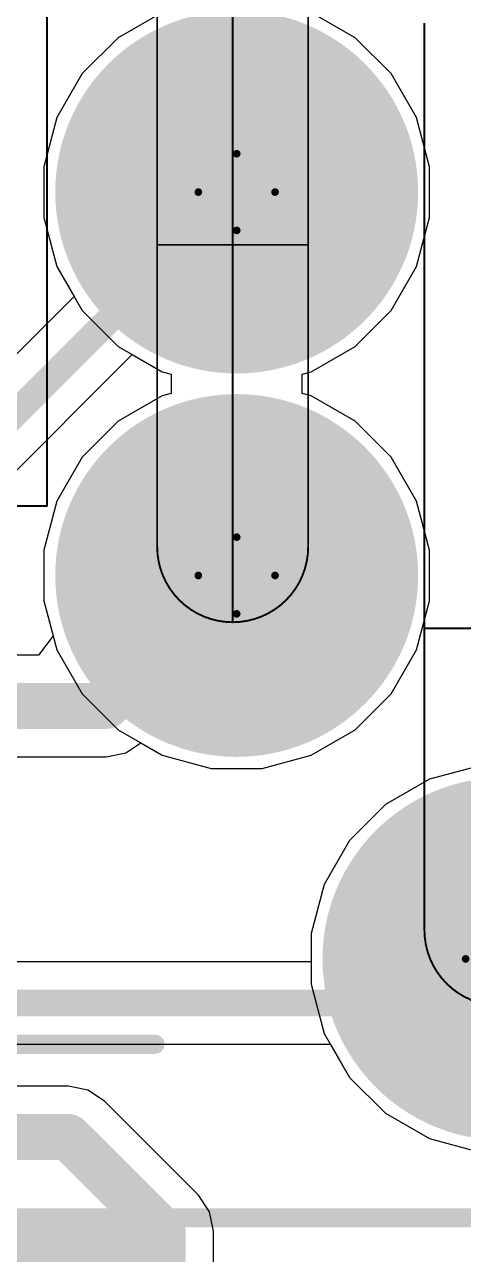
# Model space of a CAD drawing. Header units: inches. Extents: x -6 to 430, y 0 to 90.
# Drawn here: x 19.35 to 22.26, y 35.04 to 43.19 of the extents above; entities that cross this region are included whole.
import ezdxf

# ---------------------------------------------------------------- set-up
doc = ezdxf.new("R2010")
doc.units = ezdxf.units.IN
for name, color, linetype in [('Bottom Layer', 5, 'Continuous'), ('Bottom Overlay', 54, 'Continuous'), ('Bottom Solder', 6, 'Continuous'), ('Drill Drawing', 1, 'Continuous'), ('Layer 1', 16, 'Continuous'), ('Layer 2', 76, 'Continuous'), ('Mechanical 1', 6, 'Continuous'), ('Multi-Layer', 9, 'Continuous'), ('Pad Holes', 156, 'Continuous'), ('Top Layer', 1, 'Continuous'), ('Top Overlay', 2, 'Continuous'), ('Top Solder', 216, 'Continuous')]:
    doc.layers.add(name, color=color, linetype=linetype)

msp = doc.modelspace()

# ---------------------------------------------------------------- hatches: boundary and pattern name
at = {"layer": 'Bottom Layer'}
h = msp.add_hatch(color=5, dxfattribs=at)
edge = h.paths.add_edge_path()
edge.add_arc((20.7566, 42.0796), 1.1, 0, 360)
h = msp.add_hatch(color=5, dxfattribs=at)
edge = h.paths.add_edge_path()
edge.add_arc((20.7566, 39.5396), 1.1, 0, 360)
h = msp.add_hatch(color=5, dxfattribs=at)
edge = h.paths.add_edge_path()
edge.add_arc((22.5266, 36.9996), 1.1, 0, 360)
at = {"layer": 'Bottom Overlay'}
for points in [[(18.4218, 32.5043), (19.5888, 32.5043), (19.5888, 35.3478), (18.4218, 35.3478)], [(19.5668, 34.8502), (20.2708, 34.8502), (20.2708, 35.3481), (19.5668, 35.3481)]]:
    msp.add_hatch(color=54, dxfattribs=at).paths.add_polyline_path(points)
at = {"layer": 'Bottom Solder'}
h = msp.add_hatch(color=6, dxfattribs=at)
edge = h.paths.add_edge_path()
edge.add_arc((20.7566, 42.0796), 1.2016, 0, 360)
h = msp.add_hatch(color=6, dxfattribs=at)
edge = h.paths.add_edge_path()
edge.add_arc((20.7566, 39.5396), 1.2016, 0, 360)
h = msp.add_hatch(color=6, dxfattribs=at)
edge = h.paths.add_edge_path()
edge.add_arc((22.5266, 36.9996), 1.2016, 0, 360)
at = {"layer": 'Layer 1'}
h = msp.add_hatch(color=16, dxfattribs=at)
edge = h.paths.add_edge_path()
edge.add_arc((20.7566, 42.0796), 1.1, 0, 360)
h = msp.add_hatch(color=16, dxfattribs=at)
edge = h.paths.add_edge_path()
edge.add_arc((20.7566, 39.5396), 1.1, 0, 360)
h = msp.add_hatch(color=16, dxfattribs=at)
edge = h.paths.add_edge_path()
edge.add_arc((22.5266, 36.9996), 1.1, 0, 360)
at = {"layer": 'Layer 2'}
h = msp.add_hatch(color=76, dxfattribs=at)
edge = h.paths.add_edge_path()
edge.add_arc((20.7566, 42.0796), 1.1, 0, 360)
h = msp.add_hatch(color=76, dxfattribs=at)
edge = h.paths.add_edge_path()
edge.add_arc((20.7566, 39.5396), 1.1, 0, 360)
h = msp.add_hatch(color=76, dxfattribs=at)
edge = h.paths.add_edge_path()
edge.add_arc((22.5266, 36.9996), 1.1, 0, 360)
at = {"layer": 'Multi-Layer'}
h = msp.add_hatch(color=9, dxfattribs=at)
edge = h.paths.add_edge_path()
edge.add_arc((20.7566, 42.0796), 1.1, 0, 360)
h = msp.add_hatch(color=9, dxfattribs=at)
edge = h.paths.add_edge_path()
edge.add_arc((20.7566, 39.5396), 1.1, 0, 360)
h = msp.add_hatch(color=9, dxfattribs=at)
edge = h.paths.add_edge_path()
edge.add_arc((22.5266, 36.9996), 1.1, 0, 360)
at = {"layer": 'Pad Holes'}
h = msp.add_hatch(color=7, dxfattribs=at)
edge = h.paths.add_edge_path()
edge.add_arc((20.7566, 42.0796), 0.65, 0, 360)
h = msp.add_hatch(color=7, dxfattribs=at)
edge = h.paths.add_edge_path()
edge.add_arc((20.7566, 39.5396), 0.65, 0, 360)
h = msp.add_hatch(color=7, dxfattribs=at)
edge = h.paths.add_edge_path()
edge.add_arc((22.5266, 36.9996), 0.65, 0, 360)
at = {"layer": 'Top Layer'}
h = msp.add_hatch(color=1, dxfattribs=at)
edge = h.paths.add_edge_path()
edge.add_arc((20.7566, 42.0796), 1.1, 0, 360)
h = msp.add_hatch(color=1, dxfattribs=at)
edge = h.paths.add_edge_path()
edge.add_arc((20.7566, 39.5396), 1.1, 0, 360)
h = msp.add_hatch(color=1, dxfattribs=at)
edge = h.paths.add_edge_path()
edge.add_arc((22.5266, 36.9996), 1.1, 0, 360)
at = {"layer": 'Top Solder'}
h = msp.add_hatch(color=216, dxfattribs=at)
edge = h.paths.add_edge_path()
edge.add_arc((20.7566, 42.0796), 1.2016, 0, 360)
h = msp.add_hatch(color=216, dxfattribs=at)
edge = h.paths.add_edge_path()
edge.add_arc((20.7566, 39.5396), 1.2016, 0, 360)
h = msp.add_hatch(color=216, dxfattribs=at)
edge = h.paths.add_edge_path()
edge.add_arc((22.5266, 36.9996), 1.2016, 0, 360)

# ---------------------------------------------------------------- linework, layer by layer
at = {"layer": 'Bottom Layer'}
for p, q in [((20.2634, 43.2703), (19.972, 43.1021)), ((21.5412, 43.1021), (21.2498, 43.2703)), ((19.972, 43.1021), (19.7341, 42.8642)), ((21.7791, 42.8642), (21.5412, 43.1021)), ((19.7341, 42.8642), (19.5659, 42.5728)), ((21.9473, 42.5728), (21.7791, 42.8642)), ((19.5659, 42.5728), (19.4788, 42.2478)), ((22.0344, 42.2478), (21.9473, 42.5728)), ((19.4788, 42.2478), (19.4788, 41.9114)), ((22.0344, 41.9114), (22.0344, 42.2478)), ((19.4788, 41.9114), (19.5659, 41.5864)), ((21.9473, 41.5864), (22.0344, 41.9114)), ((19.5659, 41.5864), (19.6804, 41.388)), ((21.7791, 41.295), (21.9473, 41.5864)), ((19.6804, 41.388), (15.691, 37.3985)), ((21.5412, 41.0571), (21.7791, 41.295)), ((16.1583, 37.0968), (20.065, 41.0034)), ((20.065, 41.0034), (20.2634, 40.8889)), ((21.2498, 40.8889), (21.5412, 41.0571)), ((20.2634, 40.8889), (20.3223, 40.8731)), ((20.3223, 40.8731), (20.3223, 40.7461)), ((21.1909, 40.8731), (21.2498, 40.8889)), ((21.1909, 40.7461), (21.1909, 40.8731)), ((20.3223, 40.7461), (20.2634, 40.7303)), ((21.2498, 40.7303), (21.1909, 40.7461)), ((20.2634, 40.7303), (19.972, 40.5621)), ((21.5412, 40.5621), (21.2498, 40.7303)), ((19.972, 40.5621), (19.7341, 40.3242)), ((21.7791, 40.3242), (21.5412, 40.5621)), ((19.7341, 40.3242), (19.5659, 40.0328)), ((21.9473, 40.0328), (21.7791, 40.3242)), ((19.5659, 40.0328), (19.4788, 39.7078)), ((22.0344, 39.7078), (21.9473, 40.0328)), ((19.4788, 39.7078), (19.4788, 39.3714)), ((22.0344, 39.3714), (22.0344, 39.7078)), ((19.4788, 39.3714), (19.5659, 39.0464)), ((21.9473, 39.0464), (22.0344, 39.3714)), ((19.5659, 39.0464), (19.7341, 38.755)), ((21.7791, 38.755), (21.9473, 39.0464)), ((19.7341, 38.755), (19.972, 38.5171)), ((21.5412, 38.5171), (21.7791, 38.755)), ((19.972, 38.5171), (20.2634, 38.3489)), ((21.2498, 38.3489), (21.5412, 38.5171)), ((20.2634, 38.3489), (20.5884, 38.2618)), ((20.9248, 38.2618), (21.2498, 38.3489)), ((20.5884, 38.2618), (20.9248, 38.2618)), ((22.3584, 38.2774), (22.0334, 38.1903)), ((22.0334, 38.1903), (21.742, 38.0221)), ((21.742, 38.0221), (21.5041, 37.7842)), ((21.5041, 37.7842), (21.3359, 37.4928)), ((21.3359, 37.4928), (21.2488, 37.1678)), ((21.2488, 37.1678), (21.2488, 36.9794)), ((21.2488, 36.9794), (18.5849, 36.9794)), ((18.4245, 36.4356), (21.3768, 36.4356)), ((21.3768, 36.4356), (21.5041, 36.215)), ((21.5041, 36.215), (21.742, 35.9771)), ((21.742, 35.9771), (22.0334, 35.8089)), ((22.0334, 35.8089), (22.3584, 35.7218))]:
    msp.add_line(p, q, dxfattribs=at)
for points in [[(15.8036, 37.1266, 0.1778, 0.1778, 0), (20.7566, 42.0796, 0.1778, 0.1778, 0)], [(22.2345, 36.7075, 0.1778, 0.1778, 0), (22.5266, 36.9996, 0.1778, 0.1778, 0)], [(18.4245, 36.7075, 0.1778, 0.1778, 0), (21.155, 36.7075, 0.1778, 0.1778, 0)], [(21.155, 36.7075, 0.1778, 0.1778, 0), (22.2345, 36.7075, 0.1778, 0.1778, 0)]]:
    msp.add_lwpolyline(points, format="xyseb", dxfattribs=at)
for points in [[(20.7122, 42.0796, 0.0889, 0.0889, 1), (20.8011, 42.0796, 0.0889, 0.0889, 1)], [(21.1105, 36.7075, 0.0889, 0.0889, 1), (21.1994, 36.7075, 0.0889, 0.0889, 1)], [(21.1105, 36.7075, 0.0889, 0.0889, 1), (21.1994, 36.7075, 0.0889, 0.0889, 1)], [(22.19, 36.7075, 0.0889, 0.0889, 1), (22.2789, 36.7075, 0.0889, 0.0889, 1)], [(22.19, 36.7075, 0.0889, 0.0889, 1), (22.2789, 36.7075, 0.0889, 0.0889, 1)]]:
    msp.add_lwpolyline(points, format="xyseb", close=True, dxfattribs=at)
at = {"layer": 'Bottom Overlay'}
msp.add_lwpolyline([(20.2087, 35.2839, 0.127, 0.127, 0), (24.928, 35.2839, 0.127, 0.127, 0)], format="xyseb", dxfattribs=at)
msp.add_lwpolyline([(20.1769, 35.2839, 0.0635, 0.0635, 1), (20.2404, 35.2839, 0.0635, 0.0635, 1)], format="xyseb", close=True, dxfattribs=at)
at = {"layer": 'Drill Drawing'}
for points in [[(20.5026, 42.0796, 0.0508, 0.0508, 0), (20.7566, 42.3336, 0.0508, 0.0508, 0)], [(20.7566, 42.3336, 0.0508, 0.0508, 0), (21.0106, 42.0796, 0.0508, 0.0508, 0)], [(20.5026, 42.0796, 0.0508, 0.0508, 0), (20.7566, 41.8256, 0.0508, 0.0508, 0)], [(20.7566, 41.8256, 0.0508, 0.0508, 0), (21.0106, 42.0796, 0.0508, 0.0508, 0)], [(20.5026, 39.5396, 0.0508, 0.0508, 0), (20.7566, 39.7936, 0.0508, 0.0508, 0)], [(20.7566, 39.7936, 0.0508, 0.0508, 0), (21.0106, 39.5396, 0.0508, 0.0508, 0)], [(20.5026, 39.5396, 0.0508, 0.0508, 0), (20.7566, 39.2856, 0.0508, 0.0508, 0)], [(20.7566, 39.2856, 0.0508, 0.0508, 0), (21.0106, 39.5396, 0.0508, 0.0508, 0)], [(22.2726, 36.9996, 0.0508, 0.0508, 0), (22.5266, 37.2536, 0.0508, 0.0508, 0)], [(22.2726, 36.9996, 0.0508, 0.0508, 0), (22.5266, 36.7456, 0.0508, 0.0508, 0)]]:
    msp.add_lwpolyline(points, format="xyseb", dxfattribs=at)
for points in [[(20.7439, 42.3336, 0.0254, 0.0254, 1), (20.7693, 42.3336, 0.0254, 0.0254, 1)], [(20.7439, 42.3336, 0.0254, 0.0254, 1), (20.7693, 42.3336, 0.0254, 0.0254, 1)], [(20.4899, 42.0796, 0.0254, 0.0254, 1), (20.5153, 42.0796, 0.0254, 0.0254, 1)], [(20.4899, 42.0796, 0.0254, 0.0254, 1), (20.5153, 42.0796, 0.0254, 0.0254, 1)], [(20.9979, 42.0796, 0.0254, 0.0254, 1), (21.0233, 42.0796, 0.0254, 0.0254, 1)], [(20.9979, 42.0796, 0.0254, 0.0254, 1), (21.0233, 42.0796, 0.0254, 0.0254, 1)], [(20.7439, 41.8256, 0.0254, 0.0254, 1), (20.7693, 41.8256, 0.0254, 0.0254, 1)], [(20.7439, 41.8256, 0.0254, 0.0254, 1), (20.7693, 41.8256, 0.0254, 0.0254, 1)], [(20.7439, 39.7936, 0.0254, 0.0254, 1), (20.7693, 39.7936, 0.0254, 0.0254, 1)], [(20.7439, 39.7936, 0.0254, 0.0254, 1), (20.7693, 39.7936, 0.0254, 0.0254, 1)], [(20.4899, 39.5396, 0.0254, 0.0254, 1), (20.5153, 39.5396, 0.0254, 0.0254, 1)], [(20.4899, 39.5396, 0.0254, 0.0254, 1), (20.5153, 39.5396, 0.0254, 0.0254, 1)], [(20.9979, 39.5396, 0.0254, 0.0254, 1), (21.0233, 39.5396, 0.0254, 0.0254, 1)], [(20.9979, 39.5396, 0.0254, 0.0254, 1), (21.0233, 39.5396, 0.0254, 0.0254, 1)], [(20.7439, 39.2856, 0.0254, 0.0254, 1), (20.7693, 39.2856, 0.0254, 0.0254, 1)], [(20.7439, 39.2856, 0.0254, 0.0254, 1), (20.7693, 39.2856, 0.0254, 0.0254, 1)], [(22.2599, 36.9996, 0.0254, 0.0254, 1), (22.2853, 36.9996, 0.0254, 0.0254, 1)], [(22.2599, 36.9996, 0.0254, 0.0254, 1), (22.2853, 36.9996, 0.0254, 0.0254, 1)]]:
    msp.add_lwpolyline(points, format="xyseb", close=True, dxfattribs=at)
at = {"layer": 'Layer 1'}
for p, q in [((20.2634, 43.2703), (19.972, 43.1021)), ((21.5412, 43.1021), (21.2498, 43.2703)), ((19.972, 43.1021), (19.7341, 42.8642)), ((21.7791, 42.8642), (21.5412, 43.1021)), ((19.7341, 42.8642), (19.5659, 42.5728)), ((21.9473, 42.5728), (21.7791, 42.8642)), ((19.5659, 42.5728), (19.4788, 42.2478)), ((22.0344, 42.2478), (21.9473, 42.5728)), ((19.4788, 42.2478), (19.4788, 41.9114)), ((22.0344, 41.9114), (22.0344, 42.2478)), ((19.4788, 41.9114), (19.5659, 41.5864)), ((21.9473, 41.5864), (22.0344, 41.9114)), ((19.5659, 41.5864), (19.7341, 41.295)), ((21.7791, 41.295), (21.9473, 41.5864)), ((19.7341, 41.295), (19.972, 41.0571)), ((21.5412, 41.0571), (21.7791, 41.295)), ((19.972, 41.0571), (20.2634, 40.8889)), ((21.2498, 40.8889), (21.5412, 41.0571)), ((20.2634, 40.8889), (20.3223, 40.8731)), ((20.3223, 40.8731), (20.3223, 40.7461)), ((21.1909, 40.8731), (21.2498, 40.8889)), ((21.1909, 40.7461), (21.1909, 40.8731)), ((20.3223, 40.7461), (20.2634, 40.7303)), ((21.2498, 40.7303), (21.1909, 40.7461)), ((20.2634, 40.7303), (19.972, 40.5621)), ((21.5412, 40.5621), (21.2498, 40.7303)), ((19.972, 40.5621), (19.7341, 40.3242)), ((21.7791, 40.3242), (21.5412, 40.5621)), ((19.7341, 40.3242), (19.5659, 40.0328)), ((21.9473, 40.0328), (21.7791, 40.3242)), ((19.5659, 40.0328), (19.4788, 39.7078)), ((22.0344, 39.7078), (21.9473, 40.0328)), ((19.4788, 39.7078), (19.4788, 39.3714)), ((22.0344, 39.3714), (22.0344, 39.7078)), ((19.4788, 39.3714), (19.5659, 39.0464)), ((21.9473, 39.0464), (22.0344, 39.3714)), ((19.5659, 39.0464), (19.7341, 38.755)), ((21.7791, 38.755), (21.9473, 39.0464)), ((19.7341, 38.755), (19.972, 38.5171)), ((21.5412, 38.5171), (21.7791, 38.755)), ((19.972, 38.5171), (20.2634, 38.3489)), ((21.2498, 38.3489), (21.5412, 38.5171)), ((20.2634, 38.3489), (20.5884, 38.2618)), ((20.9248, 38.2618), (21.2498, 38.3489)), ((20.5884, 38.2618), (20.9248, 38.2618)), ((22.3584, 38.2774), (22.0334, 38.1903)), ((22.0334, 38.1903), (21.742, 38.0221)), ((21.742, 38.0221), (21.5041, 37.7842)), ((21.5041, 37.7842), (21.3359, 37.4928)), ((21.3359, 37.4928), (21.2488, 37.1678)), ((21.2488, 37.1678), (21.2488, 36.8314)), ((21.2488, 36.8314), (21.3359, 36.5064)), ((21.3359, 36.5064), (21.5041, 36.215)), ((21.5041, 36.215), (21.742, 35.9771)), ((21.742, 35.9771), (22.0334, 35.8089)), ((22.0334, 35.8089), (22.3584, 35.7218))]:
    msp.add_line(p, q, dxfattribs=at)
at = {"layer": 'Layer 2'}
for p, q in [((20.2634, 43.2703), (19.972, 43.1021)), ((21.5412, 43.1021), (21.2498, 43.2703)), ((19.972, 43.1021), (19.7341, 42.8642)), ((21.7791, 42.8642), (21.5412, 43.1021)), ((19.7341, 42.8642), (19.5659, 42.5728)), ((21.9473, 42.5728), (21.7791, 42.8642)), ((19.5659, 42.5728), (19.4788, 42.2478)), ((22.0344, 42.2478), (21.9473, 42.5728)), ((19.4788, 42.2478), (19.4788, 41.9114)), ((22.0344, 41.9114), (22.0344, 42.2478)), ((19.4788, 41.9114), (19.5659, 41.5864)), ((21.9473, 41.5864), (22.0344, 41.9114)), ((19.5659, 41.5864), (19.7341, 41.295)), ((21.7791, 41.295), (21.9473, 41.5864)), ((19.7341, 41.295), (19.972, 41.0571)), ((21.5412, 41.0571), (21.7791, 41.295)), ((19.972, 41.0571), (20.2634, 40.8889)), ((21.2498, 40.8889), (21.5412, 41.0571)), ((20.2634, 40.8889), (20.3223, 40.8731)), ((20.3223, 40.8731), (20.3223, 40.7461)), ((21.1909, 40.8731), (21.2498, 40.8889)), ((21.1909, 40.7461), (21.1909, 40.8731)), ((20.3223, 40.7461), (20.2634, 40.7303)), ((21.2498, 40.7303), (21.1909, 40.7461)), ((20.2634, 40.7303), (19.972, 40.5621)), ((21.5412, 40.5621), (21.2498, 40.7303)), ((19.972, 40.5621), (19.7341, 40.3242)), ((21.7791, 40.3242), (21.5412, 40.5621)), ((19.7341, 40.3242), (19.5659, 40.0328)), ((21.9473, 40.0328), (21.7791, 40.3242)), ((19.5659, 40.0328), (19.4788, 39.7078)), ((22.0344, 39.7078), (21.9473, 40.0328)), ((19.4788, 39.7078), (19.4788, 39.3714)), ((22.0344, 39.3714), (22.0344, 39.7078)), ((19.4788, 39.3714), (19.5659, 39.0464)), ((21.9473, 39.0464), (22.0344, 39.3714)), ((19.5659, 39.0464), (19.7341, 38.755)), ((21.7791, 38.755), (21.9473, 39.0464)), ((19.7341, 38.755), (19.972, 38.5171)), ((21.5412, 38.5171), (21.7791, 38.755)), ((19.972, 38.5171), (20.2634, 38.3489)), ((21.2498, 38.3489), (21.5412, 38.5171)), ((20.2634, 38.3489), (20.5884, 38.2618)), ((20.9248, 38.2618), (21.2498, 38.3489)), ((20.5884, 38.2618), (20.9248, 38.2618)), ((22.3584, 38.2774), (22.0334, 38.1903)), ((22.0334, 38.1903), (21.742, 38.0221)), ((21.742, 38.0221), (21.5041, 37.7842)), ((21.5041, 37.7842), (21.3359, 37.4928)), ((21.3359, 37.4928), (21.2488, 37.1678)), ((21.2488, 37.1678), (21.2488, 36.8314)), ((21.2488, 36.8314), (21.3359, 36.5064)), ((21.3359, 36.5064), (21.5041, 36.215)), ((21.5041, 36.215), (21.742, 35.9771)), ((21.742, 35.9771), (22.0334, 35.8089)), ((22.0334, 35.8089), (22.3584, 35.7218))]:
    msp.add_line(p, q, dxfattribs=at)
at = {"layer": 'Mechanical 1'}
for points in [[(19.5, 40, 0.0127, 0.0127, 0), (19.5, 44.5, 0.0127, 0.0127, 0)], [(20.23, 39.73, 0.0127, 0.0127, 0), (20.23, 44.5, 0.0127, 0.0127, 0)], [(20.73, 39.23, 0.0127, 0.0127, 0), (20.73, 44.5, 0.0127, 0.0127, 0)], [(21.23, 39.73, 0.0127, 0.0127, 0), (21.23, 44.5, 0.0127, 0.0127, 0)], [(22, 37.19, 0.0127, 0.0127, 0), (22, 43.2, 0.0127, 0.0127, 0)], [(20.23, 41.73, 0.0127, 0.0127, 0), (21.23, 41.73, 0.0127, 0.0127, 0)], [(12.75, 40, 0.0127, 0.0127, 0), (19.5, 40, 0.0127, 0.0127, 0)], [(21.23, 39.73, 0.0127, 0.0127, -1), (20.23, 39.73, 0.0127, 0.0127, 0)], [(22, 39.19, 0.0127, 0.0127, 0), (23, 39.19, 0.0127, 0.0127, 0)], [(23, 37.19, 0.0127, 0.0127, -1), (22, 37.19, 0.0127, 0.0127, 0)]]:
    msp.add_lwpolyline(points, format="xyseb", dxfattribs=at)
for points in [[(20.2268, 41.73, 0.00635, 0.00635, 1), (20.2332, 41.73, 0.00635, 0.00635, 1)], [(21.2268, 41.73, 0.00635, 0.00635, 1), (21.2332, 41.73, 0.00635, 0.00635, 1)], [(19.4968, 40, 0.00635, 0.00635, 1), (19.5032, 40, 0.00635, 0.00635, 1)], [(19.4968, 40, 0.00635, 0.00635, 1), (19.5032, 40, 0.00635, 0.00635, 1)], [(20.2268, 39.73, 0.00635, 0.00635, 1), (20.2332, 39.73, 0.00635, 0.00635, 1)], [(20.2268, 39.73, 0.00635, 0.00635, 1), (20.2332, 39.73, 0.00635, 0.00635, 1)], [(21.2268, 39.73, 0.00635, 0.00635, 1), (21.2332, 39.73, 0.00635, 0.00635, 1)], [(21.2268, 39.73, 0.00635, 0.00635, 1), (21.2332, 39.73, 0.00635, 0.00635, 1)], [(20.7268, 39.23, 0.00635, 0.00635, 1), (20.7332, 39.23, 0.00635, 0.00635, 1)], [(21.9968, 39.19, 0.00635, 0.00635, 1), (22.0032, 39.19, 0.00635, 0.00635, 1)], [(21.9968, 37.19, 0.00635, 0.00635, 1), (22.0032, 37.19, 0.00635, 0.00635, 1)], [(21.9968, 37.19, 0.00635, 0.00635, 1), (22.0032, 37.19, 0.00635, 0.00635, 1)]]:
    msp.add_lwpolyline(points, format="xyseb", close=True, dxfattribs=at)
at = {"layer": 'Top Layer'}
for p, q in [((20.2634, 43.2703), (19.972, 43.1021)), ((21.5412, 43.1021), (21.2498, 43.2703)), ((19.972, 43.1021), (19.7341, 42.8642)), ((21.7791, 42.8642), (21.5412, 43.1021)), ((19.7341, 42.8642), (19.5659, 42.5728)), ((21.9473, 42.5728), (21.7791, 42.8642)), ((19.5659, 42.5728), (19.4788, 42.2478)), ((22.0344, 42.2478), (21.9473, 42.5728)), ((19.4788, 42.2478), (19.4788, 41.9114)), ((22.0344, 41.9114), (22.0344, 42.2478)), ((19.4788, 41.9114), (19.5659, 41.5864)), ((21.9473, 41.5864), (22.0344, 41.9114)), ((19.5659, 41.5864), (19.7341, 41.295)), ((21.7791, 41.295), (21.9473, 41.5864)), ((19.7341, 41.295), (19.972, 41.0571)), ((21.5412, 41.0571), (21.7791, 41.295)), ((19.972, 41.0571), (20.2634, 40.8889)), ((21.2498, 40.8889), (21.5412, 41.0571)), ((20.2634, 40.8889), (20.3223, 40.8731)), ((20.3223, 40.8731), (20.3223, 40.7461)), ((21.1909, 40.8731), (21.2498, 40.8889)), ((21.1909, 40.7461), (21.1909, 40.8731)), ((20.3223, 40.7461), (20.2634, 40.7303)), ((21.2498, 40.7303), (21.1909, 40.7461)), ((20.2634, 40.7303), (19.972, 40.5621)), ((21.5412, 40.5621), (21.2498, 40.7303)), ((19.972, 40.5621), (19.7341, 40.3242)), ((21.7791, 40.3242), (21.5412, 40.5621)), ((19.7341, 40.3242), (19.5659, 40.0328)), ((21.9473, 40.0328), (21.7791, 40.3242)), ((19.5659, 40.0328), (19.4788, 39.7078)), ((22.0344, 39.7078), (21.9473, 40.0328)), ((19.4788, 39.7078), (19.4788, 39.3714)), ((22.0344, 39.3714), (22.0344, 39.7078)), ((19.4788, 39.3714), (19.5409, 39.1397)), ((21.9473, 39.0464), (22.0344, 39.3714)), ((19.5409, 39.1397), (19.4439, 39.0127)), ((21.7791, 38.755), (21.9473, 39.0464)), ((19.4439, 39.0127), (13.103, 39.0127)), ((21.5412, 38.5171), (21.7791, 38.755)), ((21.2498, 38.3489), (21.5412, 38.5171)), ((20.0218, 38.365), (20.1209, 38.4311)), ((20.1209, 38.4311), (20.2634, 38.3489)), ((12.9635, 38.3393), (19.893, 38.3393)), ((19.893, 38.3393), (20.0218, 38.365)), ((20.2634, 38.3489), (20.5884, 38.2618)), ((20.9248, 38.2618), (21.2498, 38.3489)), ((20.5884, 38.2618), (20.9248, 38.2618)), ((22.3584, 38.2774), (22.0334, 38.1903)), ((22.0334, 38.1903), (21.742, 38.0221)), ((21.742, 38.0221), (21.5041, 37.7842)), ((21.5041, 37.7842), (21.3359, 37.4928)), ((21.3359, 37.4928), (21.2488, 37.1678)), ((21.2488, 37.1678), (21.2488, 36.8314)), ((21.2488, 36.8314), (21.3359, 36.5064)), ((21.3359, 36.5064), (21.5041, 36.215)), ((21.5041, 36.215), (21.742, 35.9771)), ((19.6426, 36.1563), (19.1711, 36.1563)), ((19.7714, 36.1307), (19.6426, 36.1563)), ((19.8806, 36.0577), (19.7714, 36.1307)), ((20.5041, 35.4343), (19.8806, 36.0577)), ((21.742, 35.9771), (22.0334, 35.8089)), ((22.0334, 35.8089), (22.3584, 35.7218)), ((20.577, 35.325), (20.5041, 35.4343)), ((20.6027, 35.1962), (20.577, 35.325)), ((20.6027, 34.854), (20.6027, 35.1962))]:
    msp.add_line(p, q, dxfattribs=at)
for points in [[(19.893, 38.676, 0.3048, 0.3048, 0), (20.7566, 39.5396, 0.3048, 0.3048, 0)], [(12.9635, 38.676, 0.3048, 0.3048, 0), (19.893, 38.676, 0.3048, 0.3048, 0)], [(18.832, 35.8196, 0.3048, 0.3048, 0), (19.6426, 35.8196, 0.3048, 0.3048, 0)], [(19.6426, 35.8196, 0.3048, 0.3048, 0), (20.266, 35.1962, 0.3048, 0.3048, 0)], [(20.266, 33.9262, 0.3048, 0.3048, 0), (20.266, 35.1962, 0.3048, 0.3048, 0)]]:
    msp.add_lwpolyline(points, format="xyseb", dxfattribs=at)
for points in [[(20.6804, 39.5396, 0.1524, 0.1524, 1), (20.8328, 39.5396, 0.1524, 0.1524, 1)], [(19.8168, 38.676, 0.1524, 0.1524, 1), (19.9692, 38.676, 0.1524, 0.1524, 1)], [(19.8168, 38.676, 0.1524, 0.1524, 1), (19.9692, 38.676, 0.1524, 0.1524, 1)], [(19.5664, 35.8196, 0.1524, 0.1524, 1), (19.7188, 35.8196, 0.1524, 0.1524, 1)], [(19.5664, 35.8196, 0.1524, 0.1524, 1), (19.7188, 35.8196, 0.1524, 0.1524, 1)], [(20.1898, 35.1962, 0.1524, 0.1524, 1), (20.3422, 35.1962, 0.1524, 0.1524, 1)], [(20.1898, 35.1962, 0.1524, 0.1524, 1), (20.3422, 35.1962, 0.1524, 0.1524, 1)]]:
    msp.add_lwpolyline(points, format="xyseb", close=True, dxfattribs=at)
at = {"layer": 'Top Overlay'}
msp.add_lwpolyline([(12.7222, 36.4342, 0.127, 0.127, 0), (20.2152, 36.4342, 0.127, 0.127, 0)], format="xyseb", dxfattribs=at)
msp.add_lwpolyline([(20.1834, 36.4342, 0.0635, 0.0635, 1), (20.2469, 36.4342, 0.0635, 0.0635, 1)], format="xyseb", close=True, dxfattribs=at)

doc.saveas('drawing.dxf')
